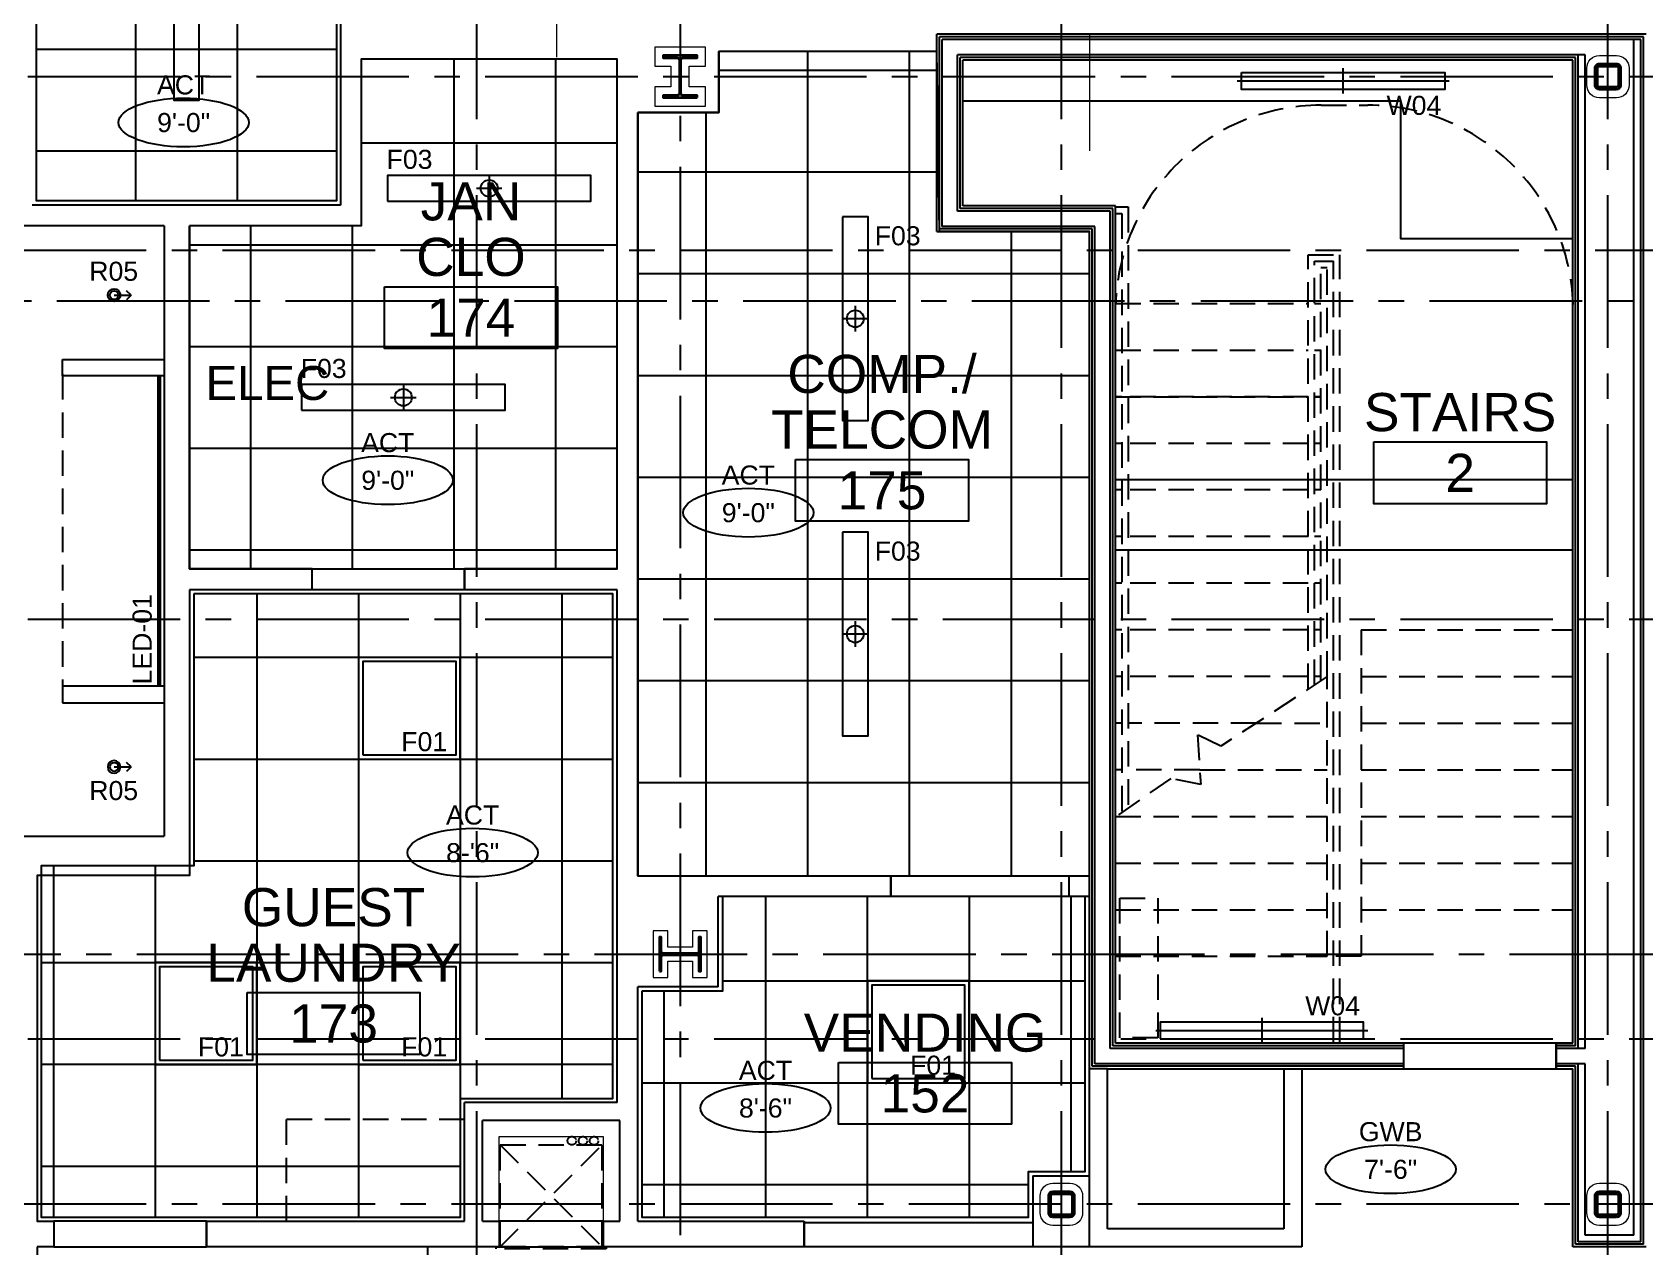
# Model space of a CAD drawing. Header units: inches. Extents: x -3700 to 367, y -844 to 2341.
# Drawn here: x -716.9 to -336.3, y 329 to 615.5 of the extents above; entities that cross this region are included whole.
import ezdxf
from ezdxf.enums import TextEntityAlignment as Align

# ---------------------------------------------------------------- set-up
doc = ezdxf.new("R2010")
doc.units = ezdxf.units.IN
doc.header["$LTSCALE"] = 48
doc.header["$MEASUREMENT"] = 0
for name, pattern in [('1112 - 0-Base$0$CENTER2', [1.125, 0.75, -0.125, 0.125, -0.125]), ('1112 - 0-Base$0$HIDDEN', [0.375, 0.25, -0.125]), ('1112 - 0-Base$0$HIDDEN2', [0.1875, 0.125, -0.0625]), ('HIDDEN2', [0.1875, 0.125, -0.0625]), ('PHANTOM2', [1.25, 0.625, -0.125, 0.125, -0.125, 0.125, -0.125])]:
    doc.linetypes.add(name, pattern=pattern)
for name, color, linetype, lineweight in [('1112 - 0-Base$0$A-Detl-Hatch', 1, 'Continuous', 18), ('1112 - 0-Base$0$S-Detl-Hatch', 1, 'Continuous', 18), ('1112 - 0-Base$0$S-Detl-Wide', 3, 'Continuous', 35), ('A-Anno-Text', 50, 'Continuous', 25)]:
    doc.layers.add(name, color=color, linetype=linetype, lineweight=lineweight)
for name, color, linetype in [('1112 - 0-Base$0$A-Door-Head', 8, 'Continuous'), ('1112 - 0-Base$0$A-Flor-Case', 8, 'HIDDEN2'), ('1112 - 0-Base$0$A-Flor-Case-Full Height', 4, 'Continuous'), ('1112 - 0-Base$0$A-Flor-Hral', 5, 'HIDDEN2'), ('1112 - 0-Base$0$A-Flor-Soffit', 4, 'Continuous'), ('1112 - 0-Base$0$A-Flor-Strs', 5, 'HIDDEN2'), ('1112 - 0-Base$0$A-Grid(3-32)', 8, '1112 - 0-Base$0$CENTER2'), ('1112 - 0-Base$0$A-HVAC', 6, '1112 - 0-Base$0$HIDDEN2'), ('1112 - 0-Base$0$A-Tag-Rm(3-32)', 2, 'Continuous'), ('1112 - 0-Base$0$A-Wall-Full', 3, 'Continuous'), ('1112 - 0-Base$0$A-Wall-Hatch', 15, 'Continuous'), ('1112 - 0-Base$0$S-Grid-Iden', 2, 'Continuous'), ('A-Clng-Fixture', 3, 'Continuous'), ('A-Clng-Grid', 8, 'Continuous'), ('A-Clng-Tag', 6, 'Continuous')]:
    doc.layers.add(name, color=color, linetype=linetype)
doc.layers.add('1112 - 0-Base$0$G-Anno-Nplt', color=140, linetype='Continuous', lineweight=18, plot=False)
doc.styles.add('1112 - 0-Base$0$Arch-Dim', font='arial.ttf')
doc.styles.add('1112 - 0-Base$0$Standard', font='arial.ttf')
doc.styles.add('G1DIM', font='arial.ttf')
doc.styles.get("Standard").update_dxf_attribs({"font": 'arial.ttf'})

# ---------------------------------------------------------------- blocks, each defined once
blk = doc.blocks.new('Clng Tag')
blk.add_ellipse((0, 0), major_axis=(-0.3202, 0), ratio=0.37386)
at = {"color": 2}
for tag, p in [('XXX', (0, 0.1848)), ("X'-XX'", (0, -0.0002))]:
    blk.add_attdef(tag, text='', height=0.0938, dxfattribs=at).set_placement(p, align=Align.MIDDLE_CENTER)
blk = doc.blocks.new('48in Linear FLUOR')
for p, q in [((-3, 0), (3, 0)), ((0, 3), (0, -3))]:
    blk.add_line(p, q)
blk.add_lwpolyline([(-24, -3), (24, -3), (24, 3), (-24, 3)], close=True)
blk.add_circle((0, 0), 2)
blk.add_attdef('FXX', (10.25, 4.59), '', height=4.5)
blk = doc.blocks.new('2X2 FLUOR')
for points in [[(0, -24), (24, -24), (24, 0), (0, 0)], [(1, -23), (23, -23), (23, -1), (1, -1)]]:
    blk.add_lwpolyline(points, close=True)
blk.add_attdef('FXX', (10.0625, -22.125), '', height=4.5)
blk = doc.blocks.new('48IN LINEAR WALL LIGHT')
for p, q in [((0, 6), (0, 0)), ((-25, 3), (25, 3))]:
    blk.add_line(p, q)
blk.add_lwpolyline([(-24, 1), (24, 1), (24, 5), (-24, 5)], close=True)
blk.add_attdef('WXX', (10.25, 6.59), '', height=4.5)
blk = doc.blocks.new('ROUND ADJ ACCENT')
for p, q in [((0, 4), (-1.06, 2.94)), ((0, 0), (0, 4)), ((0, 4), (1.06, 2.94))]:
    blk.add_line(p, q)
for radius in [1.5, 1]:
    blk.add_circle((0, 0), radius)
blk.add_attdef('RXX', (-6.31, -8.81), '', height=4.5)
blk = doc.blocks.new('1112 - 0-Base$0$st clearance 1')
at = {"linetype": '1112 - 0-Base$0$HIDDEN2'}
blk.add_line((19.5, 48.5), (30.5, 48.5), dxfattribs=at)
for centre, start, end in [((19.5, 0), 90, 178.2277), ((30.5, 0), 1.7723, 90)]:
    blk.add_arc(centre, 48.5, start, end, dxfattribs=at)
blk = doc.blocks.new('1112 - 0-Base$0$st 1st right')
at = {"layer": '1112 - 0-Base$0$A-Flor-Hral'}
for p, q in [((0, 239.25), (3, 239.25)), ((0, 237.75), (1.5, 237.75)), ((1.5, 237.75), (1.5, 96.43)), ((3, 239.25), (3, 97.47)), ((45.5, 125.55), (45.5, 228)), ((45.5, 228), (53, 228)), ((47, 126.53), (47, 226.5)), ((47, 226.5), (51.5, 226.5)), ((48.5, 127.52), (48.5, 225)), ((48.5, 225), (50, 225)), ((50, 128.5), (50, 225)), ((51.5, 42.25), (51.5, 226.5)), ((53, 42.25), (53, 228))]:
    blk.add_line(p, q, dxfattribs=at)
at = {"layer": '1112 - 0-Base$0$A-Flor-Hral', "linetype": '1112 - 0-Base$0$HIDDEN2'}
for p, q in [((58, 139.5), (108, 139.5)), ((58, 128.5), (108, 128.5)), ((33.23, 117.5), (50, 117.5)), ((58, 117.5), (108, 117.5)), ((19.89, 106.5), (50, 106.5)), ((58, 106.5), (108, 106.5)), ((0, 95.5), (50, 95.5)), ((58, 95.5), (108, 95.5)), ((0, 84.5), (50, 84.5)), ((58, 84.5), (108, 84.5)), ((0, 73.5), (50, 73.5)), ((58, 73.5), (108, 73.5)), ((0, 62.5), (50, 62.5))]:
    blk.add_line(p, q, dxfattribs=at)
blk.add_lwpolyline([(58, 139.5), (58, 62.5), (50, 62.5), (50, 128.5)], dxfattribs=at)
at = {"layer": '1112 - 0-Base$0$A-Flor-Hral'}
blk.add_lwpolyline([(50, 128.5), (24.9, 112.04), (19.35, 114.77), (20.12, 103.05), (13.06, 104.45), (0, 95.39)], dxfattribs=at)
at = {"layer": '1112 - 0-Base$0$A-Flor-Strs'}
for p, q in [((0, 216.5), (45.5, 216.5)), ((47, 216.5), (48.5, 216.5)), ((0, 205.5), (45.5, 205.5)), ((47, 205.5), (48.5, 205.5)), ((1.5, 194.5), (0, 194.5)), ((0, 194.5), (45.5, 194.5)), ((45.5, 194.5), (3, 194.5)), ((48.5, 194.5), (47, 194.5)), ((47, 194.5), (48.5, 194.5)), ((1.5, 183.5), (0, 183.5)), ((45.5, 183.5), (3, 183.5)), ((48.5, 183.5), (47, 183.5)), ((1.5, 172.5), (0, 172.5)), ((45.5, 172.5), (3, 172.5)), ((48.5, 172.5), (47, 172.5)), ((1.5, 161.5), (0, 161.5)), ((45.5, 161.5), (3, 161.5)), ((48.5, 161.5), (47, 161.5)), ((1.5, 150.5), (0, 150.5)), ((45.5, 150.5), (3, 150.5)), ((48.5, 150.5), (47, 150.5)), ((1.5, 139.5), (0, 139.5)), ((45.5, 139.5), (3, 139.5)), ((48.5, 139.5), (47, 139.5)), ((1.5, 128.5), (0, 128.5)), ((45.5, 128.5), (3, 128.5)), ((48.5, 128.5), (47, 128.5)), ((1.5, 117.5), (0, 117.5)), ((33.23, 117.5), (3, 117.5)), ((1.5, 106.5), (0, 106.5)), ((19.89, 106.5), (3, 106.5))]:
    blk.add_line(p, q, dxfattribs=at)
at = {"layer": '1112 - 0-Base$0$A-HVAC'}
blk.add_lwpolyline([(1, 43.25), (1, 76.25), (10, 76.25), (10, 43.25)], close=True, dxfattribs=at)
at = {"layer": '1112 - 0-Base$0$A-Flor-Strs', "linetype": '1112 - 0-Base$0$HIDDEN2'}
blk.add_blockref('1112 - 0-Base$0$st clearance 1', (29.05, 214.75), dxfattribs=at)
blk = doc.blocks.new('1112 - 0-Base$0$1ST FLOOR CORE & SHELL')
at = {"layer": '1112 - 0-Base$0$A-Door-Head'}
blk.add_lwpolyline([(5327.25, -8820.75), (5291.25, -8820.75), (5291.25, -8826.75), (5327.25, -8826.75)], close=True, dxfattribs=at)
at = {"layer": '1112 - 0-Base$0$A-Flor-Soffit'}
for p, q in [((5290.62, -8598.55), (5187.24, -8598.55)), ((5223.25, -8687.76), (5331.25, -8687.76)), ((5223.25, -8704.36), (5331.25, -8704.36))]:
    blk.add_line(p, q, dxfattribs=at)
blk.add_lwpolyline([(5331.25, -8631.05), (5290.62, -8631.05), (5290.62, -8598.55)], dxfattribs=at)
at = {"layer": '1112 - 0-Base$0$A-Wall-Full'}
for p, q in [((5348.5, -8582.75), (5181.11, -8582.75)), ((5181.11, -8629.25), (5181.11, -8582.75)), ((5187.24, -8623.25), (5187.24, -8588.88)), ((5331.25, -8588.88), (5187.24, -8588.88)), ((5331.25, -8820.75), (5331.25, -8588.88)), ((5223.25, -8623.25), (5187.24, -8623.25)), ((5223.25, -8820.75), (5223.25, -8623.25)), ((5181.11, -8629.25), (5217.12, -8629.25)), ((5217.12, -8868.75), (5217.12, -8629.25)), ((5291.25, -8820.75), (5223.25, -8820.75)), ((5291.25, -8820.75), (5291.25, -8826.75)), ((5327.25, -8820.75), (5327.25, -8826.75)), ((5331.25, -8820.75), (5327.25, -8820.75)), ((5327.25, -8820.75), (5331.25, -8820.75)), ((5221.37, -8864.5), (5221.37, -8826.75)), ((5221.37, -8826.75), (5263, -8826.75)), ((5263, -8826.75), (5263, -8864.5)), ((5267.25, -8826.75), (5291.25, -8826.75)), ((5267.25, -8826.75), (5267.25, -8868.75)), ((5327.25, -8826.75), (5331.25, -8826.75)), ((5331.25, -8868.75), (5331.25, -8826.75)), ((5263, -8864.5), (5221.37, -8864.5)), ((5267.25, -8868.75), (5217.12, -8868.75)), ((5348.5, -8868.75), (5331.25, -8868.75))]:
    blk.add_line(p, q, dxfattribs=at)
at = {"layer": '1112 - 0-Base$0$A-Wall-Hatch'}
for p, q in [((5181.74, -8628.63), (5181.74, -8583.38)), ((5347.87, -8583.38), (5181.74, -8583.38)), ((5182.36, -8628.13), (5182.36, -8584)), ((5347.25, -8584), (5182.36, -8584)), ((5345.62, -8866), (5345.62, -8584)), ((5347.25, -8867.63), (5347.25, -8584)), ((5347.87, -8868.13), (5347.87, -8583.38)), ((5185.99, -8624.5), (5185.99, -8587.63)), ((5334.12, -8587.63), (5185.99, -8587.63)), ((5186.61, -8623.88), (5186.61, -8588.25)), ((5331.87, -8588.25), (5186.61, -8588.25)), ((5331.87, -8821.38), (5331.87, -8588.25)), ((5332.5, -8822), (5332.5, -8587.63)), ((5334.12, -8822), (5334.12, -8587.63)), ((5222, -8624.5), (5185.99, -8624.5)), ((5222.62, -8623.88), (5186.61, -8623.88)), ((5222, -8822), (5222, -8624.5)), ((5222.62, -8821.38), (5222.62, -8623.88)), ((5218.37, -8628.13), (5182.36, -8628.13)), ((5218.37, -8825.63), (5218.37, -8628.13)), ((5217.75, -8628.63), (5181.74, -8628.63)), ((5217.75, -8826.13), (5217.75, -8628.63)), ((5291.25, -8822), (5222, -8822)), ((5291.25, -8821.38), (5222.62, -8821.38)), ((5331.87, -8821.38), (5327.25, -8821.38)), ((5334.12, -8822), (5327.25, -8822)), ((5291.25, -8826.13), (5217.75, -8826.13)), ((5291.25, -8825.63), (5218.37, -8825.63)), ((5334.12, -8825.63), (5327.25, -8825.63)), ((5331.87, -8826.13), (5327.25, -8826.13)), ((5331.87, -8868.13), (5331.87, -8826.13)), ((5332.5, -8867.63), (5332.5, -8825.63)), ((5334.12, -8866), (5334.12, -8825.63)), ((5221.37, -8826.75), (5217.12, -8826.75)), ((5263, -8826.75), (5267.25, -8826.75)), ((5347.87, -8868.13), (5331.87, -8868.13)), ((5347.25, -8867.63), (5332.5, -8867.63)), ((5345.62, -8866), (5334.12, -8866))]:
    blk.add_line(p, q, dxfattribs=at)
blk.add_blockref('1112 - 0-Base$0$st 1st right', (5223.25, -8862.75))
blk = doc.blocks.new('*U21')
at = {"layer": '1112 - 0-Base$0$A-Detl-Hatch'}
h = blk.add_hatch(dxfattribs=at)
h.set_pattern_fill('ANSI32', color=256, scale=6, style=0)
h.set_pattern_definition([(45, (0, -4.865), (-1.591, 1.591), []), (45, (1.0607, -4.865), (-1.591, 1.591), [])])
edge = h.paths.add_edge_path()
edge.add_line((3.98, -9.73), (3.98, -9.295))
edge.add_line((3.98, -9.295), (0.645, -9.295))
edge.add_arc((0.645, -8.795), 0.5, 180, 270, ccw=False)
edge.add_line((0.145, -8.795), (0.145, -0.935))
edge.add_arc((0.645, -0.935), 0.5, 90, 180, ccw=False)
edge.add_line((0.645, -0.435), (3.98, -0.435))
edge.add_line((3.98, -0.435), (3.98, 0))
edge.add_line((3.98, 0), (-3.98, 0))
edge.add_line((-3.98, 0), (-3.98, -0.435))
edge.add_line((-3.98, -0.435), (-0.645, -0.435))
edge.add_arc((-0.645, -0.935), 0.5, 0, 90, ccw=False)
edge.add_line((-0.145, -0.935), (-0.145, -8.795))
edge.add_arc((-0.645, -8.795), 0.5, -90, 0, ccw=False)
edge.add_line((-0.645, -9.295), (-3.98, -9.295))
edge.add_line((-3.98, -9.295), (-3.98, -9.73))
edge.add_line((-3.98, -9.73), (3.98, -9.73))
at = {"color": 0, "linetype": 'ByBlock'}
blk.add_lwpolyline([(3.98, -9.73), (3.98, -9.295), (0.645, -9.295, -0.4142136), (0.145, -8.795), (0.145, -0.935, -0.4142136), (0.645, -0.435), (3.98, -0.435), (3.98, 0), (-3.98, 0), (-3.98, -0.435), (-0.645, -0.435, -0.4142136), (-0.145, -0.935), (-0.145, -8.795, -0.4142136), (-0.645, -9.295), (-3.98, -9.295), (-3.98, -9.73)], format="xyb", close=True, dxfattribs=at)
blk = doc.blocks.new('1112 - 0-Base$0$W10X33')
at = {"layer": '1112 - 0-Base$0$S-Detl-Hatch'}
blk.add_lwpolyline([(13773.28, -7309.78), (13773.28, -7306.34), (13769.45, -7306.34), (13769.45, -7300.48), (13773.28, -7300.48), (13773.28, -7297.05), (13762.32, -7297.05), (13762.32, -7300.48), (13766.16, -7300.48), (13766.16, -7306.34), (13762.32, -7306.34), (13762.32, -7309.78)], close=True, dxfattribs=at)
at = {"layer": '1112 - 0-Base$0$S-Detl-Wide'}
blk.add_blockref('*U21', (13767.8, -7298.55), dxfattribs=at)
blk = doc.blocks.new('*U30')
at = {"layer": '1112 - 0-Base$0$A-Detl-Hatch'}
h = blk.add_hatch(dxfattribs=at)
h.set_pattern_fill('ANSI32', color=256, scale=6, style=0)
h.set_pattern_definition([(45, (0, -4.96), (-1.591, 1.591), []), (45, (1.0607, -4.96), (-1.591, 1.591), [])])
edge = h.paths.add_edge_path()
edge.add_line((3.9925, -9.92), (3.9925, -9.39))
edge.add_line((3.9925, -9.39), (0.6575, -9.39))
edge.add_arc((0.6575, -8.89), 0.5, 180, 270, ccw=False)
edge.add_line((0.1575, -8.89), (0.1575, -1.03))
edge.add_arc((0.6575, -1.03), 0.5, 90, 180, ccw=False)
edge.add_line((0.6575, -0.53), (3.9925, -0.53))
edge.add_line((3.9925, -0.53), (3.9925, 0))
edge.add_line((3.9925, 0), (-3.9925, 0))
edge.add_line((-3.9925, 0), (-3.9925, -0.53))
edge.add_line((-3.9925, -0.53), (-0.6575, -0.53))
edge.add_arc((-0.6575, -1.03), 0.5, 0, 90, ccw=False)
edge.add_line((-0.1575, -1.03), (-0.1575, -8.89))
edge.add_arc((-0.6575, -8.89), 0.5, -90, 0, ccw=False)
edge.add_line((-0.6575, -9.39), (-3.9925, -9.39))
edge.add_line((-3.9925, -9.39), (-3.9925, -9.92))
edge.add_line((-3.9925, -9.92), (3.9925, -9.92))
at = {"color": 0, "linetype": 'ByBlock'}
blk.add_lwpolyline([(3.9925, -9.92), (3.9925, -9.39), (0.6575, -9.39, -0.41421356), (0.1575, -8.89), (0.1575, -1.03, -0.41421356), (0.6575, -0.53), (3.9925, -0.53), (3.9925, 0), (-3.9925, 0), (-3.9925, -0.53), (-0.6575, -0.53, -0.41421356), (-0.1575, -1.03), (-0.1575, -8.89, -0.41421356), (-0.6575, -9.39), (-3.9925, -9.39), (-3.9925, -9.92)], format="xyb", close=True, dxfattribs=at)
blk = doc.blocks.new('1112 - 0-Base$0$w10x39')
at = {"layer": '1112 - 0-Base$0$S-Detl-Hatch'}
blk.add_lwpolyline([(13843.55, -7311.37), (13843.55, -7306.84), (13839.72, -7306.84), (13839.72, -7301.98), (13843.55, -7301.98), (13843.55, -7297.45), (13831.57, -7297.45), (13831.57, -7301.98), (13835.4, -7301.98), (13835.4, -7306.84), (13831.57, -7306.84), (13831.57, -7311.37)], close=True, dxfattribs=at)
at = {"layer": '1112 - 0-Base$0$S-Detl-Wide'}
blk.add_blockref('*U30', (13837.56, -7299.45), dxfattribs=at)
blk = doc.blocks.new('*U42')
at = {"layer": '1112 - 0-Base$0$A-Detl-Hatch'}
h = blk.add_hatch(dxfattribs=at)
h.set_pattern_fill('ANSI32', color=256, scale=6, style=0)
h.set_pattern_definition([(45, (-3, 0), (-1.591, 1.591), []), (45, (-1.9393, 0), (-1.591, 1.591), [])])
edge = h.paths.add_edge_path(flags=0)
edge.add_line((-2, -0.5), (2, -0.5))
edge.add_arc((2, -1), 0.5, 0, 90, ccw=False)
edge.add_line((2.5, -1), (2.5, -5))
edge.add_arc((2, -5), 0.5, -90, 0, ccw=False)
edge.add_line((2, -5.5), (-2, -5.5))
edge.add_arc((-2, -5), 0.5, 180, 270, ccw=False)
edge.add_line((-2.5, -5), (-2.5, -1))
edge.add_arc((-2, -1), 0.5, 90, 180, ccw=False)
edge = h.paths.add_edge_path(flags=0)
edge.add_line((-2, 0), (2, 0))
edge.add_arc((2, -1), 1, 0, 90, ccw=False)
edge.add_line((3, -1), (3, -5))
edge.add_arc((2, -5), 1, -90, 0, ccw=False)
edge.add_line((2, -6), (-2, -6))
edge.add_arc((-2, -5), 1, 180, 270, ccw=False)
edge.add_line((-3, -5), (-3, -1))
edge.add_arc((-2, -1), 1, 90, 180, ccw=False)
at = {"color": 0, "linetype": 'ByBlock'}
for points in [[(-2, 0), (2, 0, -0.414214), (3, -1), (3, -5, -0.414214), (2, -6), (-2, -6, -0.414214), (-3, -5), (-3, -1, -0.414214)], [(-2, -0.5), (2, -0.5, -0.414214), (2.5, -1), (2.5, -5, -0.414214), (2, -5.5), (-2, -5.5, -0.414214), (-2.5, -5), (-2.5, -1, -0.414214)]]:
    blk.add_lwpolyline(points, format="xyb", close=True, dxfattribs=at)
blk = doc.blocks.new('1112 - 0-Base$0$HSS 6X6')
at = {"layer": '1112 - 0-Base$0$S-Detl-Hatch'}
blk.add_lwpolyline([(13836.95, -7384.91), (13840.95, -7384.91, -0.414214), (13843.95, -7387.91), (13843.95, -7391.91, -0.414214), (13840.95, -7394.91), (13836.95, -7394.91, -0.414214), (13833.95, -7391.91), (13833.95, -7387.91, -0.414214)], format="xyb", close=True, dxfattribs=at)
at = {"layer": '1112 - 0-Base$0$S-Detl-Wide'}
blk.add_blockref('*U42', (13838.95, -7386.91), dxfattribs=at)
blk = doc.blocks.new('1112 - 0-Base$0$1ST FLOOR - STRUCTURAL GRID')
at = {"layer": '1112 - 0-Base$0$A-Grid(3-32)'}
for p, q in [((5072.5, -9520.75), (5072.5, -7426.01)), ((5120.5, -7426.01), (5120.5, -9520.75)), ((5210.5, -9520.75), (5210.5, -7426.01)), ((5339.5, -9520.75), (5339.5, -7426.01)), ((2104.5, -8592.75), (5927.38, -8592.75)), ((5912.5, -8633.75), (2120.87, -8633.75)), ((5927.38, -8645.75), (2104.5, -8645.75)), ((2104.5, -8720.75), (5927.38, -8720.75)), ((2130.3, -8799.75), (5901.58, -8799.75)), ((2104.5, -8819.75), (5927.38, -8819.75)), ((5912.5, -8858.75), (2119.31, -8858.75))]:
    blk.add_line(p, q, dxfattribs=at)
at = {"rotation": 270}
blk.add_blockref('1112 - 0-Base$0$W10X33', (12423.91, 4968.05), dxfattribs=at)
at = {"layer": '1112 - 0-Base$0$S-Grid-Iden'}
for name, p in [('1112 - 0-Base$0$w10x39', (-8717.06, -1288.34)), ('1112 - 0-Base$0$HSS 6X6', (-8499.45, -1202.84)), ('1112 - 0-Base$0$HSS 6X6', (-8628.45, -1468.84)), ('1112 - 0-Base$0$HSS 6X6', (-8499.45, -1468.84))]:
    blk.add_blockref(name, p, dxfattribs=at)
blk = doc.blocks.new('1112 - 0-Base$0$Rm Tag')
blk.add_lwpolyline([(-0.2124, 0.0759), (0.2124, 0.0759), (0.2124, -0.0759), (-0.2124, -0.0759)], close=True)
at = {"style": '1112 - 0-Base$0$Standard'}
for p in [(0, 0.2858), (0, 0.1493), (0, 0)]:
    blk.add_attdef('XXX', text='', height=0.0938, dxfattribs=at).set_placement(p, align=Align.MIDDLE_CENTER)
blk = doc.blocks.new('1112 - 0-Base$0$King Studio 8')
at = {"layer": '1112 - 0-Base$0$G-Anno-Nplt'}
blk.add_line((23.5, 4.62), (23.5, 336.99), dxfattribs=at)
blk.add_lwpolyline([(280.62, 10), (149.25, 10), (149.25, -17.47)], dxfattribs=at)

msp = doc.modelspace()

# ---------------------------------------------------------------- hatches: boundary and pattern name
at = {"layer": 'A-Clng-Grid'}
h = msp.add_hatch(dxfattribs=at)
h.set_pattern_fill('NET', color=256, scale=192)
h.set_pattern_definition([(0, (-692.525, 635.482), (0, 24), []), (90, (-692.525, 635.482), (-24, 1e-15), [])])
h.paths.add_polyline_path([(-715.92, 671.28), (-645.13, 671.28), (-645.13, 575.69), (-715.92, 575.69)])
h = msp.add_hatch(dxfattribs=at)
h.set_pattern_fill('NET', color=256, scale=192)
h.set_pattern_definition([(0, (-641.335, 517.336), (0, 24), []), (90, (-641.335, 517.336), (-24, 1e-15), [])])
h.paths.add_polyline_path([(-679.79, 569.81), (-679.79, 488.86), (-578.87, 488.86), (-578.87, 609.15), (-639.25, 609.15), (-639.25, 569.81)])
h = msp.add_hatch(dxfattribs=at)
h.set_pattern_fill('NET', color=256, scale=192)
h.set_pattern_definition([(0, (-6413.837, 2550.523), (0, 24), []), (90, (-6413.837, 2550.523), (-24, 1e-15), [])])
h.paths.add_polyline_path([(-574, 596.54), (-574, 416.5), (-467.38, 416.5), (-467.38, 568.5), (-502.76, 568.5), (-503.39, 610.95), (-554.88, 610.95), (-554.88, 596.54)])
h = msp.add_hatch(dxfattribs=at)
h.set_pattern_fill('NET', color=256, scale=192)
h.set_pattern_definition([(0, (-639.876, 372.01), (0, 24), []), (90, (-639.876, 372.01), (-24, 1e-15), [])])
h.paths.add_polyline_path([(-678.79, 482.98), (-678.79, 418.81), (-714.79, 418.81), (-714.79, 336), (-615.87, 336), (-615.87, 364), (-579.87, 364), (-579.87, 482.98)])
h = msp.add_hatch(dxfattribs=at)
h.set_pattern_fill('NET', color=256, scale=192)
h.set_pattern_definition([(0, (-519.75, 391.67), (0, 24), []), (90, (-519.75, 391.67), (-24, 1e-15), [])])
h.paths.add_polyline_path([(-468.38, 411.62), (-554, 411.62), (-554, 389.27), (-573, 389.27), (-573, 336), (-481.75, 336), (-481.75, 346.75), (-468.38, 346.75)])

# ---------------------------------------------------------------- linework, layer by layer
at = {"layer": '1112 - 0-Base$0$A-Door-Head'}
for points in [[(-650.87, 488.86), (-614.87, 488.86), (-614.87, 483.98), (-650.87, 483.98)], [(-514.25, 416.5), (-472.25, 416.5), (-472.25, 411.62), (-514.25, 411.62)], [(-711.79, 329), (-675.79, 329), (-675.79, 335), (-711.79, 335)], [(-606.69, 329), (-582.19, 329), (-582.19, 335), (-606.69, 335)], [(-534.75, 334.72), (-480.75, 334.72), (-480.75, 329), (-534.75, 329)]]:
    msp.add_lwpolyline(points, close=True, dxfattribs=at)
at = {"layer": '1112 - 0-Base$0$A-Flor-Case'}
for p, q in [((-709.79, 534.81), (-709.79, 460.81)), ((-614.87, 359), (-656.92, 359)), ((-656.92, 335), (-656.92, 359))]:
    msp.add_line(p, q, dxfattribs=at)
at = {"layer": '1112 - 0-Base$0$A-Flor-Case-Full Height'}
for p, q in [((-709.79, 534.44), (-709.79, 538.31)), ((-709.79, 538.31), (-685.79, 538.31)), ((-685.79, 534.44), (-709.79, 534.44)), ((-685.79, 461.19), (-709.79, 461.19)), ((-709.79, 461.19), (-709.79, 457.31)), ((-709.79, 457.31), (-685.79, 457.31))]:
    msp.add_line(p, q, dxfattribs=at)
at = {"layer": '1112 - 0-Base$0$A-Flor-Soffit'}
msp.add_line((-623.56, 269), (-623.56, 329), dxfattribs=at)
at = {"layer": '1112 - 0-Base$0$A-HVAC'}
for p, q in [((-606.44, 329), (-582.44, 353)), ((-606.44, 353), (-582.44, 329))]:
    msp.add_line(p, q, dxfattribs=at)
for points in [[(-606.44, 353), (-582.44, 353), (-582.44, 329), (-606.44, 329)], [(-607.44, 329), (-581.44, 329), (-581.44, 328.5), (-607.44, 328.5)]]:
    msp.add_lwpolyline(points, close=True, dxfattribs=at)
for centre in [(-589.56, 354), (-586.94, 354), (-584.32, 354)]:
    msp.add_circle(centre, 1, dxfattribs=at)
at = {"layer": '1112 - 0-Base$0$A-Wall-Full'}
for p, q in [((-644.13, 672.28), (-644.13, 574.69)), ((-639.25, 609.15), (-639.25, 569.81)), ((-503.39, 610.95), (-554.88, 610.95)), ((-554.88, 596.54), (-554.88, 610.95)), ((-554.88, 596.54), (-554.88, 610.95)), ((-574, 416.5), (-574, 596.54)), ((-574, 596.54), (-554.88, 596.54)), ((-644.13, 574.69), (-716.92, 574.69)), ((-685.79, 569.81), (-721.17, 569.81)), ((-685.79, 569.81), (-685.79, 538.31)), ((-679.79, 488.86), (-679.79, 569.81)), ((-639.25, 569.81), (-679.79, 569.81)), ((-685.79, 538.31), (-685.79, 457.31)), ((-650.87, 488.86), (-679.79, 488.86)), ((-650.87, 483.98), (-650.87, 488.86)), ((-650.87, 483.98), (-650.87, 488.86)), ((-578.87, 488.86), (-614.87, 488.86)), ((-614.87, 483.98), (-614.87, 488.86)), ((-650.87, 483.98), (-679.79, 483.98)), ((-578.87, 483.98), (-614.87, 483.98)), ((-685.79, 457.31), (-685.79, 425.81)), ((-721.17, 425.81), (-685.79, 425.81)), ((-574, 416.5), (-514.25, 416.5)), ((-514.25, 416.5), (-514.25, 411.62)), ((-472.25, 416.5), (-467.38, 416.5)), ((-472.25, 416.5), (-472.25, 411.62)), ((-555, 390.27), (-555, 411.62)), ((-514.25, 411.62), (-555, 411.62)), ((-467.38, 411.62), (-472.25, 411.62)), ((-555, 390.27), (-574, 390.27)), ((-574, 335), (-574, 390.27)), ((-578.87, 363), (-614.87, 363)), ((-614.87, 335), (-614.87, 363)), ((-578.25, 358.75), (-610.62, 358.75)), ((-610.62, 335), (-610.62, 358.75)), ((-578.25, 335), (-578.25, 358.75)), ((-480.75, 345.75), (-467.38, 345.75)), ((-480.75, 345.75), (-480.75, 329)), ((-711.79, 335), (-711.79, 329)), ((-675.79, 335), (-675.79, 329)), ((-610.62, 335), (-606.69, 335)), ((-606.69, 335), (-606.69, 329)), ((-606.69, 335), (-606.69, 329)), ((-582.19, 335), (-578.25, 335)), ((-582.19, 335), (-582.19, 329)), ((-574, 335), (-534.75, 335)), ((-534.75, 335), (-534.75, 329)), ((-715.79, 329), (-715.79, 310.25)), ((-711.79, 329), (-715.79, 329)), ((-606.69, 329), (-675.79, 329)), ((-534.75, 329), (-582.19, 329)), ((-462.13, 329), (-480.75, 329))]:
    msp.add_line(p, q, dxfattribs=at)
for points in [[(-578.87, 488.86), (-578.87, 609.15), (-639.25, 609.15)], [(-679.79, 483.98), (-679.79, 416.56), (-715.79, 416.56), (-715.79, 335), (-711.79, 335)], [(-578.87, 363), (-578.87, 483.98)], [(-675.79, 335), (-614.87, 335)]]:
    msp.add_lwpolyline(points, dxfattribs=at)
at = {"layer": '1112 - 0-Base$0$G-Anno-Nplt'}
msp.add_lwpolyline([(-606.69, 329), (-606.69, 355), (-582.19, 355), (-582.19, 329)], dxfattribs=at)
at = {"layer": 'A-Clng-Fixture', "linetype": 'PHANTOM2', "ltscale": 0.5, "const_width": 1}
msp.add_lwpolyline([(-686.98, 534.44), (-686.98, 461.19)], dxfattribs=at)
at = {"layer": 'A-Clng-Grid'}
for points in [[(-715.92, 671.28), (-645.13, 671.28), (-645.13, 575.69), (-715.92, 575.69)], [(-678.79, 482.98), (-678.79, 418.81), (-714.79, 418.81), (-714.79, 336), (-615.87, 336), (-615.87, 364), (-579.87, 364), (-579.87, 482.98)], [(-573, 389.27), (-573, 336), (-481.75, 336), (-481.75, 346.75), (-468.38, 346.75), (-468.38, 411.62), (-554, 411.62), (-554, 389.27)]]:
    msp.add_lwpolyline(points, close=True, dxfattribs=at)
for points in [[(-679.79, 569.81), (-679.79, 488.86), (-578.87, 488.86), (-578.87, 609.15), (-639.25, 609.15), (-639.25, 569.81), (-679.79, 569.81)], [(-574, 596.54), (-574, 416.5), (-467.38, 416.5), (-467.38, 568.5), (-502.76, 568.5), (-503.39, 610.95), (-554.88, 610.95), (-554.88, 596.54), (-574, 596.54)]]:
    msp.add_lwpolyline(points, dxfattribs=at)

# ---------------------------------------------------------------- block references
at = {"linetype": '1112 - 0-Base$0$HIDDEN'}
msp.add_blockref('1112 - 0-Base$0$1ST FLOOR - STRUCTURAL GRID', (-5684.5, 9197.75), dxfattribs=at)
for name, p in [('1112 - 0-Base$0$1ST FLOOR CORE & SHELL', (-5684.5, 9197.75)), ('1112 - 0-Base$0$King Studio 8', (-616.63, 605))]:
    msp.add_blockref(name, p)
at = {"layer": '1112 - 0-Base$0$A-Tag-Rm(3-32)'}
ref = msp.add_blockref('1112 - 0-Base$0$Rm Tag', (-613.37, 548.15), dxfattribs=dict(at, xscale=96, yscale=96, zscale=96))
ref.add_attrib('XXX', 'JAN', dxfattribs={"layer": '0', "height": 9, "style": '1112 - 0-Base$0$Standard'}).set_placement((-613.37, 575.59), align=Align.MIDDLE_CENTER)
ref.add_attrib('XXX', 'CLO', dxfattribs={"layer": '0', "height": 9, "style": '1112 - 0-Base$0$Standard'}).set_placement((-613.37, 562.48), align=Align.MIDDLE_CENTER)
ref.add_attrib('XXX', '174', dxfattribs={"layer": '0', "height": 9, "style": '1112 - 0-Base$0$Standard'}).set_placement((-613.37, 548.15), align=Align.MIDDLE_CENTER)
ref = msp.add_blockref('1112 - 0-Base$0$Rm Tag', (-516.35, 507.43), dxfattribs=dict(at, xscale=96, yscale=96, zscale=96))
ref.add_attrib('XXX', 'COMP./', dxfattribs={"layer": '0', "height": 9, "style": '1112 - 0-Base$0$Standard'}).set_placement((-516.35, 534.87), align=Align.MIDDLE_CENTER)
ref.add_attrib('XXX', 'TELCOM', dxfattribs={"layer": '0', "height": 9, "style": '1112 - 0-Base$0$Standard'}).set_placement((-516.35, 521.76), align=Align.MIDDLE_CENTER)
ref.add_attrib('XXX', '175', dxfattribs={"layer": '0', "height": 9, "style": '1112 - 0-Base$0$Standard'}).set_placement((-516.35, 507.43), align=Align.MIDDLE_CENTER)
ref = msp.add_blockref('1112 - 0-Base$0$Rm Tag', (-379.89, 511.54), dxfattribs=dict(at, xscale=96, yscale=96, zscale=96))
ref.add_attrib('XXX', 'STAIRS', dxfattribs={"layer": '0', "height": 9, "style": '1112 - 0-Base$0$Standard'}).set_placement((-379.89, 525.87), align=Align.MIDDLE_CENTER)
ref.add_attrib('XXX', '2', dxfattribs={"layer": '0', "height": 9, "style": '1112 - 0-Base$0$Standard'}).set_placement((-379.89, 511.54), align=Align.MIDDLE_CENTER)
ref = msp.add_blockref('1112 - 0-Base$0$Rm Tag', (-645.8, 381.66), dxfattribs=dict(at, xscale=96, yscale=96, zscale=96))
ref.add_attrib('XXX', 'GUEST', dxfattribs={"layer": '0', "height": 9, "style": '1112 - 0-Base$0$Standard'}).set_placement((-645.8, 409.1), align=Align.MIDDLE_CENTER)
ref.add_attrib('XXX', 'LAUNDRY', dxfattribs={"layer": '0', "height": 9, "style": '1112 - 0-Base$0$Standard'}).set_placement((-645.8, 395.99), align=Align.MIDDLE_CENTER)
ref.add_attrib('XXX', '173', dxfattribs={"layer": '0', "height": 9, "style": '1112 - 0-Base$0$Standard'}).set_placement((-645.8, 381.66), align=Align.MIDDLE_CENTER)
ref = msp.add_blockref('1112 - 0-Base$0$Rm Tag', (-506.19, 365.18), dxfattribs=dict(at, xscale=96, yscale=96, zscale=96))
ref.add_attrib('XXX', 'VENDING', dxfattribs={"layer": '0', "height": 9, "style": '1112 - 0-Base$0$Standard'}).set_placement((-506.19, 379.51), align=Align.MIDDLE_CENTER)
ref.add_attrib('XXX', '152', dxfattribs={"layer": '0', "height": 9, "style": '1112 - 0-Base$0$Standard'}).set_placement((-506.19, 365.18), align=Align.MIDDLE_CENTER)
at = {"layer": 'A-Clng-Fixture'}
ref = msp.add_blockref('48in Linear FLUOR', (-680.52, 623.48), dxfattribs=dict(at, rotation=270))
ref.add_attrib('FXX', 'F03', (-675.94, 643.25), dxfattribs={"layer": '0', "height": 4.5})
ref = msp.add_blockref('48IN LINEAR WALL LIGHT', (-407.5, 607), dxfattribs=dict(at, xscale=-1, rotation=180))
ref.add_attrib('WXX', 'W04', (-397.25, 595.97), dxfattribs={"layer": '0', "height": 4.5})
ref = msp.add_blockref('48in Linear FLUOR', (-609.06, 578.65), dxfattribs=at)
ref.add_attrib('FXX', 'F03', (-633.28, 583.24), dxfattribs={"layer": '0', "height": 4.5})
ref = msp.add_blockref('48in Linear FLUOR', (-522.65, 547.9), dxfattribs=dict(at, rotation=270))
ref.add_attrib('FXX', 'F03', (-518.06, 565.21), dxfattribs={"layer": '0', "height": 4.5})
ref = msp.add_blockref('ROUND ADJ ACCENT', (-697.59, 553.46), dxfattribs=dict(at, rotation=269.682145111115))
ref.add_attrib('RXX', 'R05', (-703.46, 556.84), dxfattribs={"layer": '0', "height": 4.5})
ref = msp.add_blockref('48in Linear FLUOR', (-629.33, 529.34), dxfattribs=at)
ref.add_attrib('FXX', 'F03', (-653.55, 533.92), dxfattribs={"layer": '0', "height": 4.5})
ref = msp.add_blockref('48in Linear FLUOR', (-522.65, 473.52), dxfattribs=dict(at, rotation=270))
ref.add_attrib('FXX', 'F03', (-518.06, 490.83), dxfattribs={"layer": '0', "height": 4.5})
for name, p, values in [('2X2 FLUOR', (-639.88, 468.01), {'FXX': 'F01'}), ('2X2 FLUOR', (-687.88, 396.01), {'FXX': 'F01'}), ('2X2 FLUOR', (-639.88, 396.01), {'FXX': 'F01'}), ('2X2 FLUOR', (-519.77, 391.69), {'FXX': 'F01'}), ('48IN LINEAR WALL LIGHT', (-426.7, 377), {'WXX': 'W04'})]:
    msp.add_blockref(name, p, dxfattribs=at).add_auto_attribs(values)
ref = msp.add_blockref('ROUND ADJ ACCENT', (-697.59, 442.17), dxfattribs=dict(at, xscale=-1, rotation=270.3178548888828))
ref.add_attrib('RXX', 'R05', (-703.46, 434.35), dxfattribs={"layer": '0', "height": 4.5})
at = {"layer": 'A-Clng-Tag', "xscale": 48, "yscale": 48, "zscale": 48}
for p, values in [((-681.19, 594.18), {"X'-XX'": '9\'-0"', 'XXX': 'ACT'}), ((-633, 509.8), {"X'-XX'": '9\'-0"', 'XXX': 'ACT'}), ((-547.9, 502.15), {"X'-XX'": '9\'-0"', 'XXX': 'ACT'}), ((-612.97, 421.96), {"X'-XX'": '8-\'6"', 'XXX': 'ACT'}), ((-543.85, 361.73), {"X'-XX'": '8\'-6"', 'XXX': 'ACT'}), ((-396.29, 347.27), {"X'-XX'": '7\'-6"', 'XXX': 'GWB'})]:
    msp.add_blockref('Clng Tag', p, dxfattribs=at).add_auto_attribs(values)

# ---------------------------------------------------------------- texts
at = {"layer": '1112 - 0-Base$0$A-Tag-Rm(3-32)', "insert": (-693.73, 536.73), "char_height": 8, "width": 63.3158, "attachment_point": 1, "style": '1112 - 0-Base$0$Arch-Dim'}
msp.add_mtext('\\pi17.723;ELEC', dxfattribs=at)
at = {"layer": 'A-Anno-Text', "color": 2, "insert": (-693.23, 461.63), "char_height": 4.5, "width": 13.0625, "attachment_point": 1, "rotation": 90, "style": 'G1DIM'}
msp.add_mtext('LED-01', dxfattribs=at)

doc.saveas('drawing.dxf')
